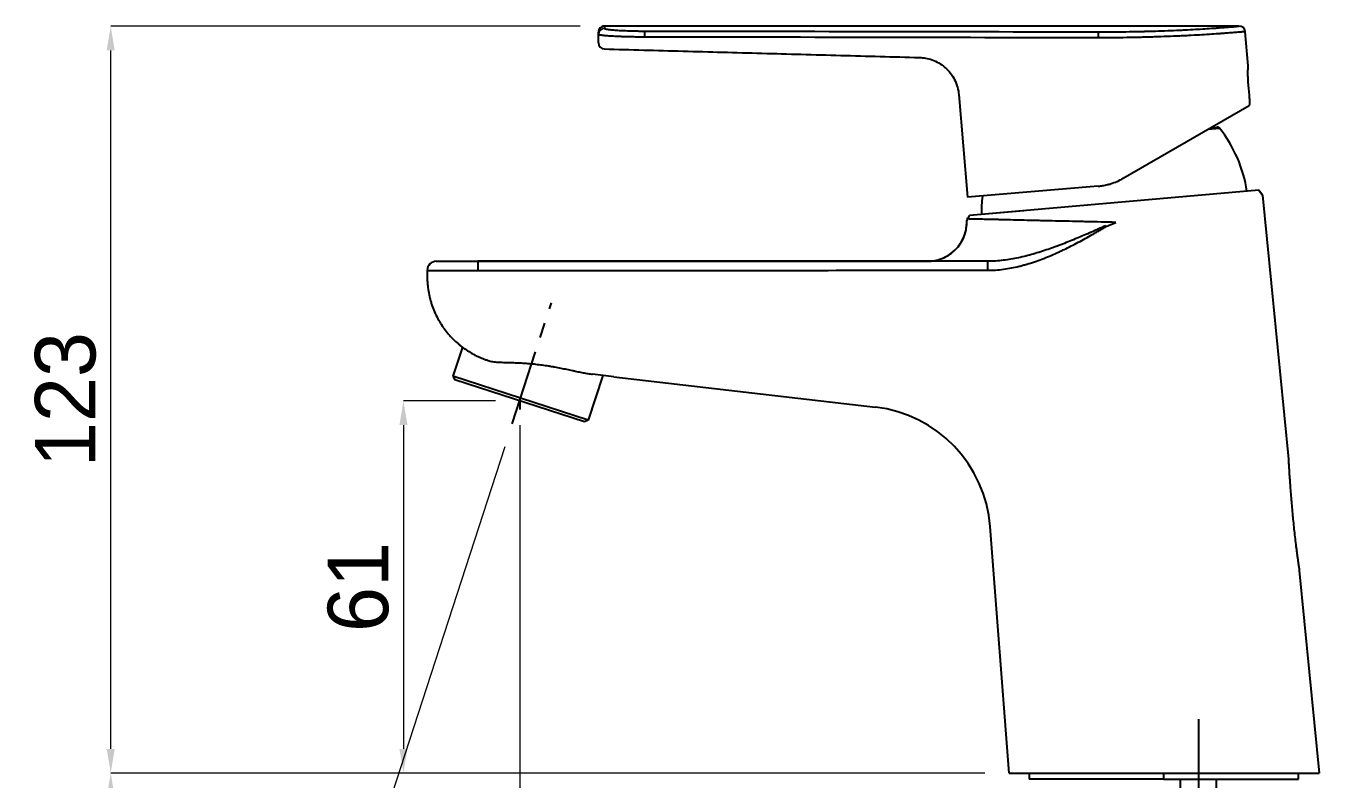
# Model space of a CAD drawing. Extents: x 0 to 790, y 0 to 579.
# Drawn here: x 344.6 to 558.2, y 257 to 381.3 of the extents above; entities that cross this region are included whole.
import ezdxf

# ---------------------------------------------------------------- set-up
doc = ezdxf.new("R2010")
doc.units = 0
doc.header["$LTSCALE"] = 10
doc.header["$MEASUREMENT"] = 0
doc.header["$PDMODE"] = 3
doc.header["$PDSIZE"] = -10
doc.linetypes.add('CENTER', pattern=[2, 1.25, -0.25, 0.25, -0.25])
doc.layers.get('0').update_dxf_attribs({"linetype": 'CONTINUOUS'})
doc.layers.get('DEFPOINTS').update_dxf_attribs({"linetype": 'CONTINUOUS'})
for name, color, linetype in [('1', 7, 'CONTINUOUS'), ('DEF_LAYER_ASSEM_MEMBER', 7, 'CONTINUOUS'), ('DEFAULT_1', 7, 'CENTER')]:
    doc.layers.add(name, color=color, linetype=linetype)
doc.styles.add('Daelim Dimension', font='')
doc.styles.get('Daelim Dimension').set_extended_font_data('나눔고딕')
doc.dimstyles.new('DEFAULT', dxfattribs={"dimscale": 2, "dimtxt": 2, "dimasz": 2, "dimexe": 0, "dimexo": 2, "dimgap": 1, "dimtad": 1, "dimdec": 0, "dimzin": 9, "dimdsep": 46, "dimtxsty": 'Daelim Dimension', "dimcen": 0.5, "dimclrd": 5, "dimclre": 5, "dimclrt": 256, "dimadec": 1, "dimazin": 0, "dimtfac": 1, "dimtdec": 0, "dimtix": 1, "dimtmove": 0, "dimatfit": 3, "dimfxl": 1, "dimtolj": 1, "dimtzin": 1, "dimlwd": 9, "dimlwe": 9, "dimarcsym": 0})

# ---------------------------------------------------------------- blocks, each defined once
blk = doc.blocks.new('*D1')
at = {"color": 5, "lineweight": 9, "ltscale": 0.5, "transparency": 16777216}
for p, q in [((422.19, 319.41), (406.99, 319.41)), ((406.99, 315.41), (406.99, 261.95)), ((503.01, 257.95), (406.99, 257.95))]:
    blk.add_line(p, q, dxfattribs=at)
at = {"color": 5, "ltscale": 0.5, "transparency": 16777216}
for points in [[(406.33, 315.41), (407.66, 315.41), (406.99, 319.41)], [(406.33, 261.95), (407.66, 261.95), (406.99, 257.95)]]:
    blk.add_solid(points, dxfattribs=at)
at = {"layer": 'DEFPOINTS', "color": 0, "ltscale": 0.5, "transparency": 16777216}
for p in [(426.19, 319.41), (406.99, 257.95), (507.01, 257.95)]:
    blk.add_point(p, dxfattribs=at)
at = {"color": 7, "lineweight": -3, "ltscale": 0.5, "transparency": 16777216, "insert": (399.55, 288.68), "char_height": 10, "attachment_point": 5, "rotation": 90, "style": 'Daelim Dimension'}
blk.add_mtext('\\A1;61', dxfattribs=at)
blk = doc.blocks.new('*D2')
at = {"color": 5, "lineweight": 9, "ltscale": 0.5, "transparency": 16777216}
for p, q in [((426.19, 315.41), (426.19, 215.73)), ((532.57, 252.95), (532.57, 215.73)), ((430.19, 215.73), (528.57, 215.73))]:
    blk.add_line(p, q, dxfattribs=at)
at = {"color": 5, "ltscale": 0.5, "transparency": 16777216}
for points in [[(430.19, 216.4), (430.19, 215.06), (426.19, 215.73)], [(528.57, 216.4), (528.57, 215.06), (532.57, 215.73)]]:
    blk.add_solid(points, dxfattribs=at)
at = {"layer": 'DEFPOINTS', "color": 0, "ltscale": 0.5, "transparency": 16777216}
for p in [(426.19, 319.41), (532.57, 256.95), (532.57, 215.73)]:
    blk.add_point(p, dxfattribs=at)
at = {"color": 7, "lineweight": -3, "ltscale": 0.5, "transparency": 16777216, "insert": (479.38, 223.17), "char_height": 10, "attachment_point": 5, "style": 'Daelim Dimension'}
blk.add_mtext('\\A1;106', dxfattribs=at)
blk = doc.blocks.new('*D3')
at = {"color": 5, "lineweight": 9, "ltscale": 0.5, "transparency": 16777216}
for p, q in [((426.19, 313.96), (426.19, 215.73)), ((423.72, 311.8), (394.15, 220.81))]:
    blk.add_line(p, q, dxfattribs=at)
blk.add_arc((426.19, 319.41), 103.68, 254.2107, 267.7893, dxfattribs=at)
at = {"color": 5, "ltscale": 0.5, "transparency": 16777216}
for points in [[(397.79, 219), (398.17, 220.28), (394.15, 220.81)], [(422.2, 216.47), (422.18, 215.14), (426.19, 215.73)]]:
    blk.add_solid(points, dxfattribs=at)
at = {"layer": 'DEFPOINTS', "color": 0, "ltscale": 0.5, "transparency": 16777216}
for p in [(431.44, 335.58), (426.19, 319.41), (426.19, 317.96), (424.95, 315.6), (404.64, 218)]:
    blk.add_point(p, dxfattribs=at)
at = {"color": 7, "lineweight": -3, "ltscale": 0.5, "transparency": 16777216, "insert": (411.18, 224.61), "char_height": 10, "attachment_point": 5, "rotation": 351, "style": 'Daelim Dimension'}
blk.add_mtext('\\A1;18.0°', dxfattribs=at)
blk = doc.blocks.new('*D4')
at = {"color": 5, "lineweight": 9, "ltscale": 0.5, "transparency": 16777216}
for p, q in [((436.19, 381.28), (358.65, 381.28)), ((358.65, 261.95), (358.65, 377.28)), ((503.01, 257.95), (358.65, 257.95))]:
    blk.add_line(p, q, dxfattribs=at)
at = {"color": 5, "ltscale": 0.5, "transparency": 16777216}
for points in [[(357.98, 377.28), (359.31, 377.28), (358.65, 381.28)], [(357.98, 261.95), (359.31, 261.95), (358.65, 257.95)]]:
    blk.add_solid(points, dxfattribs=at)
at = {"layer": 'DEFPOINTS', "color": 0, "ltscale": 0.5, "transparency": 16777216}
for p in [(358.65, 381.28), (440.19, 381.28, 0), (507.01, 257.95)]:
    blk.add_point(p, dxfattribs=at)
at = {"color": 7, "lineweight": -3, "ltscale": 0.5, "transparency": 16777216, "insert": (351.2, 319.62), "char_height": 10, "attachment_point": 5, "rotation": 90, "style": 'Daelim Dimension'}
blk.add_mtext('\\A1;123', dxfattribs=at)
blk = doc.blocks.new('*D5')
at = {"color": 5, "lineweight": 9, "ltscale": 0.5, "transparency": 16777216}
for p, q in [((503.01, 257.95), (358.65, 257.95)), ((358.65, 253.95), (358.65, 123.01)), ((505.79, 119.01), (358.65, 119.01))]:
    blk.add_line(p, q, dxfattribs=at)
at = {"color": 5, "ltscale": 0.5, "transparency": 16777216}
for points in [[(357.98, 253.95), (359.31, 253.95), (358.65, 257.95)], [(357.98, 123.01), (359.31, 123.01), (358.65, 119.01)]]:
    blk.add_solid(points, dxfattribs=at)
at = {"layer": 'DEFPOINTS', "color": 0, "ltscale": 0.5, "transparency": 16777216}
for p in [(507.01, 257.95), (358.65, 119.01), (509.79, 119.01)]:
    blk.add_point(p, dxfattribs=at)
at = {"color": 7, "lineweight": -3, "ltscale": 0.5, "transparency": 16777216, "insert": (351.2, 188.48), "char_height": 10, "attachment_point": 5, "rotation": 90, "style": 'Daelim Dimension'}
blk.add_mtext('\\A1;370', dxfattribs=at)

msp = doc.modelspace()

# ---------------------------------------------------------------- linework, layer by layer
at = {"color": 7, "linetype": 'Continuous'}
for p, q in [((548.87, 353.35), (548.28, 354.19)), ((548.87, 353.35), (553.13, 309.79)), ((500.02, 349.06), (500.46, 350)), ((412.41, 342.45), (493.52, 342.45)), ((412.41, 342.45), (493.52, 342.45)), ((410.91, 340.95), (410.91, 339.9)), ((416.72, 328.29), (415.17, 323.51)), ((415.17, 323.51), (415.49, 322.88)), ((439.91, 323.61), (437.52, 316.25)), ((441.76, 323.4), (484.94, 318.38)), ((437.52, 316.25), (436.89, 315.93)), ((507.01, 257.95), (503.89, 298.66)), ((554.93, 291.4), (558.21, 257.95))]:
    msp.add_line(p, q, dxfattribs=at)
at = {"ltscale": 0.5}
for p, q in [((437.52, 316.25), (415.17, 323.51)), ((441.76, 323.4), (438.22, 323.81)), ((426.19, 319.41), (426.19, 317.96)), ((507.01, 257.95), (558.21, 257.95))]:
    msp.add_line(p, q, dxfattribs=at)
at = {"color": 1, "linetype": 'CENTER'}
msp.add_line((538.27, 266.85), (538.27, 193.95), dxfattribs=at)
at = {"color": 7, "linetype": 'Continuous'}
for centre, radius, start, end in [((412.41, 340.95), 1.5, 90, 179.978), ((482.45, 297.02), 21.5, 4.3764, 83.3723)]:
    msp.add_arc(centre, radius, start, end, dxfattribs=at)
at = {"color": 7, "linetype": 'Continuous', "start_tangent": (1, -0.000027), "end_tangent": (-0.01449, 0.999895)}
msp.add_spline([(493.52, 342.45), (496.02, 342.95), (497.23, 343.61), (498.29, 344.54), (499.13, 345.67), (499.7, 346.93), (500.02, 349.06)], degree=3, dxfattribs=at)
at = {"color": 7, "linetype": 'Continuous'}
msp.add_open_spline([(416.72, 328.29), (416.71, 328.29), (416.7, 328.3), (416.56, 328.41), (416.45, 328.5), (416.27, 328.64), (416.2, 328.69), (416.15, 328.73), (416.15, 328.74), (416.14, 328.74), (416.13, 328.76), (416.12, 328.76), (416.1, 328.78), (416.09, 328.78), (416.09, 328.78), (416.09, 328.78), (416.09, 328.78)], degree=3, knots=[0.614317, 0.614317, 0.614317, 0.614317, 0.6248871, 0.6248871, 0.7498645, 0.7498645, 0.874842, 0.874842, 0.8904641, 0.8904641, 0.9060863, 0.9373307, 0.9373307, 0.9998194, 0.9998194, 1, 1, 1, 1], dxfattribs=at)
at = {"layer": '1', "color": 7, "linetype": 'Continuous', "lineweight": -3}
for p, q in [((546.49, 374.71), (546.01, 380.37)), ((439.19, 378.9), (439.19, 379.9)), ((498.71, 369.98), (500.16, 353.02)), ((525.87, 356.17), (546.67, 368.18)), ((539.9, 364.27), (541.76, 364.43)), ((540.36, 364.53), (541.33, 364.62)), ((521.72, 354.87), (500.16, 353.02)), ((510.32, 257.95), (510.32, 256.95)), ((532.57, 256.95), (510.32, 256.95)), ((532.57, 256.95), (532.57, 257.95)), ((532.57, 256.95), (554.82, 256.95)), ((535.27, 256.95), (535.27, 254.87)), ((541.27, 254.45), (541.27, 256.95)), ((554.82, 256.95), (554.82, 257.95))]:
    msp.add_line(p, q, dxfattribs=at)
at = {"layer": '1', "color": 7, "linetype": 'Continuous', "lineweight": -3, "extrusion": (0, -2.23874e-06, 1)}
for centre, start, end in [((440.19, 380.28, 0), 89.9836, 180), ((440.19, 378.52, 0), 180, 268.4508)]:
    msp.add_arc(centre, 1, start, end, dxfattribs=at)
at = {"layer": '1', "color": 7, "linetype": 'Continuous', "lineweight": -3}
for centre, radius, start, end in [((541.37, 364.12), 0.5, 38.4074, 95), ((524.49, 350.74), 22.04, 8.5395, 38.4074), ((524.49, 350.74), 22.04, 173.5241, 181.4605)]:
    msp.add_arc(centre, radius, start, end, dxfattribs=at)
for centre, major_axis, ratio, start_param, end_param in [((440.19, 379.9), (-1, 0), 0.998642, 4.712389, 6.283185), ((446.83, 379.48), (0.002, 1), 0.023945, 0.072074, 1.570838), ((521.76, 379.34), (0.002, 1), 0.023945, 0.076616, 1.57084), ((545.01, 380.28), (-0.09, 0.996), 1, 4.722674, 6.283164), ((520.87, 364.83), (9.64, 2.67), 1, 4.682587, 4.735172), ((419.29, 340.95), (0, -1.5), 0.017603, 3.141593, 4.711115), ((503.48, 340.95), (0, -1.5), 0.017507, 3.141593, 4.703351)]:
    msp.add_ellipse(centre, major_axis=major_axis, ratio=ratio, start_param=start_param, end_param=end_param, dxfattribs=at)
for points, knots in [([(439.19, 379.9), (439.19, 379.96), (439.19, 380.02), (439.19, 380.11), (439.19, 380.15), (439.19, 380.22), (439.19, 380.24), (439.19, 380.27), (439.19, 380.28), (439.19, 380.28)], [0, 0, 0, 0, 0.250213, 0.250213, 0.500427, 0.500427, 0.75064, 0.75064, 1, 1, 1, 1]), ([(440.19, 380.9), (440.19, 380.89), (440.2, 380.88), (440.25, 380.86), (440.31, 380.83), (440.41, 380.81), (440.51, 380.79), (440.54, 380.78), (440.61, 380.77), (440.65, 380.76), (440.78, 380.75), (440.96, 380.72), (441.18, 380.7), (441.42, 380.67), (441.55, 380.66), (441.82, 380.64), (441.97, 380.63), (442.27, 380.61), (442.59, 380.59), (442.94, 380.57), (443.21, 380.56), (443.3, 380.55), (443.49, 380.54), (443.58, 380.54), (443.87, 380.53), (444.26, 380.52), (444.67, 380.5), (445.09, 380.49), (445.3, 380.49), (445.73, 380.48), (446.17, 380.48), (446.61, 380.48), (446.83, 380.48)], [0, 0, 0, 0, 0.0625, 0.0625, 0.125, 0.1875, 0.1875, 0.21875, 0.21875, 0.25, 0.25, 0.3125, 0.375, 0.375, 0.4375, 0.4375, 0.5, 0.5, 0.5625, 0.625, 0.625, 0.65625, 0.65625, 0.6875, 0.6875, 0.75, 0.8125, 0.8125, 0.875, 0.875, 0.9375, 1, 1, 1, 1]), ([(546.01, 380.37), (546.01, 380.37), (546.01, 380.37), (546.01, 380.37), (545.97, 380.37), (545.81, 380.35), (545.7, 380.34), (545.5, 380.32), (545.44, 380.32), (545.37, 380.31), (545.32, 380.31), (545.3, 380.31), (545.18, 380.3), (545.07, 380.29), (544.72, 380.26), (544.45, 380.23), (543.85, 380.19), (543.51, 380.16), (542.94, 380.12), (542.75, 380.1), (542.44, 380.08), (542.33, 380.07), (542.17, 380.06), (542.12, 380.06), (542.01, 380.05), (541.95, 380.04), (541.45, 380.01), (540.97, 379.98), (539.97, 379.91), (539.43, 379.88), (538.31, 379.81), (537.72, 379.78), (537.02, 379.74), (536.95, 379.74), (536.79, 379.73), (536.71, 379.73), (536.47, 379.71), (536.31, 379.71), (535.83, 379.68), (535.51, 379.67), (534.51, 379.62), (533.84, 379.59), (532.44, 379.54), (531.72, 379.52), (530.62, 379.48), (530.25, 379.47), (529.78, 379.46), (529.69, 379.46), (529.5, 379.45), (529.21, 379.44), (528.93, 379.44), (527.98, 379.41), (527.21, 379.4), (525.67, 379.37), (524.89, 379.36), (523.32, 379.35), (522.53, 379.35), (521.74, 379.34)], [0, 0, 0, 0, 0.000674, 0.000674, 0.063132, 0.063132, 0.12559, 0.12559, 0.141204, 0.149012, 0.149012, 0.156819, 0.156819, 0.188048, 0.188048, 0.250506, 0.250506, 0.312963, 0.312963, 0.344192, 0.344192, 0.359807, 0.359807, 0.367614, 0.367614, 0.375421, 0.375421, 0.437879, 0.437879, 0.500337, 0.500337, 0.562795, 0.562795, 0.570602, 0.570602, 0.578409, 0.578409, 0.594024, 0.594024, 0.625253, 0.625253, 0.687711, 0.687711, 0.750169, 0.750169, 0.781397, 0.781397, 0.789205, 0.789205, 0.797012, 0.812626, 0.812626, 0.875084, 0.875084, 0.937542, 0.937542, 1, 1, 1, 1]), ([(521.76, 380.34), (522.52, 380.34), (523.28, 380.34), (524.78, 380.35), (525.53, 380.36), (527.01, 380.38), (527.75, 380.39), (528.66, 380.41), (528.94, 380.42), (529.21, 380.42), (529.39, 380.43), (529.48, 380.43), (529.93, 380.44), (530.29, 380.45), (531.34, 380.48), (532.03, 380.5), (533.37, 380.55), (534.02, 380.58), (534.97, 380.62), (535.28, 380.63), (535.74, 380.65), (535.9, 380.66), (536.12, 380.67), (536.2, 380.68), (536.35, 380.68), (536.42, 380.69), (537.09, 380.72), (537.65, 380.75), (538.73, 380.81), (539.24, 380.85), (540.2, 380.91), (540.66, 380.94), (541.14, 380.97), (541.19, 380.98), (541.3, 380.98), (541.35, 380.99), (541.5, 381), (541.6, 381.01), (541.9, 381.03), (542.09, 381.04), (542.62, 381.08), (542.95, 381.11), (543.53, 381.15), (543.78, 381.18), (544.12, 381.2), (544.22, 381.21), (544.34, 381.22), (544.36, 381.23), (544.4, 381.23), (544.47, 381.23), (544.53, 381.24), (544.71, 381.26), (544.83, 381.27), (544.97, 381.28), (545.01, 381.28), (545.01, 381.28), (545.01, 381.28), (545.01, 381.28)], [0, 0, 0, 0, 0.062473, 0.062473, 0.124947, 0.124947, 0.18742, 0.18742, 0.203039, 0.210848, 0.210848, 0.218657, 0.218657, 0.249894, 0.249894, 0.312367, 0.312367, 0.374841, 0.374841, 0.406077, 0.406077, 0.421696, 0.421696, 0.429505, 0.429505, 0.437314, 0.437314, 0.499788, 0.499788, 0.562261, 0.562261, 0.624735, 0.624735, 0.632544, 0.632544, 0.640353, 0.640353, 0.655971, 0.655971, 0.687208, 0.687208, 0.749681, 0.749681, 0.812155, 0.812155, 0.843392, 0.843392, 0.851201, 0.851201, 0.85901, 0.874628, 0.874628, 0.937102, 0.937102, 0.999575, 0.999575, 1, 1, 1, 1]), ([(446.81, 379.48), (446.55, 379.48), (446.05, 379.48), (445.55, 379.49), (445.18, 379.49), (445.06, 379.49), (444.81, 379.5), (444.69, 379.5), (444.33, 379.51), (443.87, 379.52), (443.42, 379.53), (443.09, 379.54), (442.98, 379.55), (442.76, 379.55), (442.66, 379.56), (442.35, 379.57), (441.95, 379.59), (441.58, 379.61), (441.23, 379.63), (441.07, 379.64), (440.75, 379.66), (440.6, 379.68), (440.33, 379.7), (440.07, 379.72), (439.86, 379.75), (439.72, 379.77), (439.68, 379.77), (439.59, 379.78), (439.55, 379.79), (439.45, 379.81), (439.33, 379.83), (439.25, 379.86), (439.21, 379.88), (439.19, 379.89), (439.19, 379.9)], [0, 0, 0, 0, 0.0625, 0.125, 0.125, 0.15625, 0.15625, 0.1875, 0.1875, 0.25, 0.3125, 0.3125, 0.34375, 0.34375, 0.375, 0.375, 0.4375, 0.5, 0.5, 0.5625, 0.5625, 0.625, 0.625, 0.6875, 0.75, 0.75, 0.78125, 0.78125, 0.8125, 0.8125, 0.875, 0.9375, 0.9375, 1, 1, 1, 1]), ([(439.19, 378.52), (439.19, 378.52), (439.19, 378.52), (439.19, 378.52), (439.19, 378.53), (439.19, 378.56), (439.19, 378.59), (439.19, 378.65), (439.19, 378.69), (439.19, 378.78), (439.19, 378.84), (439.19, 378.9)], [0, 0, 0, 0, 0.000967, 0.000967, 0.250725, 0.250725, 0.500484, 0.500484, 0.750242, 0.750242, 1, 1, 1, 1]), ([(492.21, 376.11), (492.55, 376.1), (493.26, 376.03), (494.34, 375.74), (495.42, 375.24), (496.45, 374.5), (497.35, 373.56), (498.06, 372.44), (498.53, 371.21), (498.68, 370.36), (498.71, 369.93)], [0, 0, 0, 0, 0.104603, 0.218071, 0.339604, 0.467768, 0.600509, 0.735286, 0.869336, 1, 1, 1, 1]), ([(546.55, 371.5), (546.54, 371.53), (546.54, 371.55), (546.54, 371.61), (546.54, 371.63), (546.53, 371.71), (546.52, 371.77), (546.51, 371.93), (546.5, 372.14), (546.49, 372.34), (546.48, 372.49), (546.48, 372.54), (546.48, 372.64), (546.47, 372.7), (546.47, 372.84), (546.46, 373.04), (546.46, 373.31), (546.46, 373.48), (546.46, 373.58), (546.46, 373.6), (546.46, 373.64), (546.46, 373.71), (546.46, 373.76), (546.46, 373.88), (546.46, 374.02), (546.47, 374.15), (546.47, 374.24), (546.47, 374.26), (546.47, 374.31), (546.47, 374.32), (546.47, 374.35), (546.48, 374.41), (546.48, 374.51), (546.48, 374.59), (546.49, 374.65), (546.49, 374.67), (546.49, 374.72), (546.49, 374.73), (546.49, 374.75), (546.49, 374.76), (546.49, 374.76)], [0, 0, 0, 0, 0.015628, 0.015628, 0.031256, 0.031256, 0.062512, 0.062512, 0.125023, 0.187535, 0.187535, 0.218791, 0.218791, 0.250046, 0.250046, 0.312558, 0.37507, 0.437581, 0.437581, 0.453209, 0.453209, 0.468837, 0.500093, 0.500093, 0.562605, 0.625116, 0.625116, 0.656372, 0.656372, 0.672, 0.672, 0.687628, 0.750139, 0.812651, 0.812651, 0.875163, 0.875163, 0.937674, 0.937674, 1, 1, 1, 1]), ([(546.67, 368.18), (546.68, 368.19), (546.69, 368.2), (546.71, 368.23), (546.71, 368.25), (546.72, 368.27), (546.72, 368.28), (546.73, 368.29), (546.73, 368.3), (546.74, 368.34), (546.74, 368.38), (546.75, 368.45), (546.75, 368.48), (546.75, 368.53), (546.76, 368.55), (546.76, 368.64), (546.76, 368.7), (546.76, 368.82), (546.76, 368.88), (546.75, 368.98), (546.75, 369.02), (546.75, 369.07), (546.75, 369.09), (546.75, 369.12), (546.75, 369.14), (546.74, 369.23), (546.74, 369.3), (546.73, 369.37)], [0, 0, 0, 0, 0.125, 0.125, 0.1875, 0.1875, 0.21875, 0.21875, 0.25, 0.25, 0.375, 0.375, 0.4375, 0.4375, 0.5, 0.5, 0.625, 0.625, 0.75, 0.75, 0.8125, 0.8125, 0.84375, 0.84375, 0.875, 0.875, 1, 1, 1, 1]), ([(523.75, 355.26), (524.12, 355.37), (524.49, 355.5), (525.19, 355.8), (525.53, 355.98), (525.87, 356.17)], [0, 0, 0, 0, 0.5, 0.5, 1, 1, 1, 1]), ([(524.65, 348.88), (523.83, 348.9), (523.03, 348.92), (521.42, 348.95), (520.63, 348.97), (519.63, 348.99), (519.44, 349), (519.14, 349), (519.04, 349.01), (518.84, 349.01), (518.35, 349.02), (517.87, 349.03), (516.71, 349.06), (515.96, 349.08), (514.48, 349.11), (513.75, 349.13), (512.69, 349.15), (512.34, 349.16), (511.91, 349.17), (511.82, 349.17), (511.65, 349.18), (511.56, 349.18), (511.3, 349.19), (511.13, 349.19), (510.29, 349.21), (509.65, 349.22), (508.4, 349.25), (507.81, 349.27), (506.67, 349.29), (506.13, 349.31), (505.55, 349.32), (505.49, 349.32), (505.36, 349.32), (505.3, 349.33), (505.11, 349.33), (504.99, 349.33), (504.62, 349.34), (504.39, 349.35), (503.72, 349.36), (503.31, 349.37), (502.55, 349.39), (502.2, 349.4), (501.74, 349.41), (501.59, 349.41), (501.42, 349.42), (501.38, 349.42), (501.32, 349.42), (501.22, 349.42), (501.13, 349.42), (500.83, 349.43), (500.64, 349.43), (500.32, 349.44), (500.21, 349.44), (500.09, 349.45), (500.03, 349.45), (500, 349.45), (500, 349.45)], [0, 0, 0, 0, 0.062499, 0.062499, 0.124998, 0.124998, 0.140623, 0.140623, 0.148435, 0.148435, 0.156248, 0.187497, 0.187497, 0.249996, 0.249996, 0.312495, 0.312495, 0.343745, 0.343745, 0.351557, 0.351557, 0.35937, 0.35937, 0.374994, 0.374994, 0.437494, 0.437494, 0.499993, 0.499993, 0.562492, 0.562492, 0.570304, 0.570304, 0.578117, 0.578117, 0.593741, 0.593741, 0.624991, 0.624991, 0.68749, 0.68749, 0.749989, 0.749989, 0.781239, 0.781239, 0.789051, 0.789051, 0.796863, 0.812488, 0.812488, 0.874987, 0.874987, 0.937486, 0.937486, 0.968736, 1, 1, 1, 1]), ([(503.46, 340.97), (503.9, 340.97), (504.34, 340.98), (505.22, 341.04), (505.65, 341.09), (506.52, 341.2), (506.95, 341.27), (507.81, 341.44), (508.24, 341.53), (508.88, 341.69), (509.09, 341.74), (509.52, 341.86), (509.73, 341.92), (510.36, 342.1), (510.78, 342.23), (512.03, 342.66), (512.85, 342.97), (514.07, 343.48), (514.48, 343.66), (515.08, 343.93), (515.28, 344.02), (515.68, 344.21), (515.88, 344.3), (516.87, 344.78), (517.65, 345.18), (518.82, 345.8), (519.21, 346.01), (519.98, 346.43), (520.36, 346.65), (520.94, 346.97), (521.13, 347.08), (521.51, 347.3), (521.7, 347.41), (522.08, 347.63), (522.27, 347.74), (522.55, 347.91), (522.65, 347.97), (522.84, 348.08), (522.93, 348.14), (523.02, 348.2)], [0, 0, 0, 0, 0.0625, 0.0625, 0.125, 0.125, 0.1875, 0.1875, 0.25, 0.25, 0.28125, 0.28125, 0.3125, 0.3125, 0.375, 0.375, 0.5, 0.5, 0.5625, 0.5625, 0.59375, 0.59375, 0.625, 0.625, 0.75, 0.75, 0.8125, 0.8125, 0.875, 0.875, 0.90625, 0.90625, 0.9375, 0.9375, 0.96875, 0.96875, 0.984375, 0.984375, 1, 1, 1, 1]), ([(522.94, 348.33), (522.85, 348.28), (522.75, 348.24), (522.55, 348.15), (522.46, 348.1), (522.16, 347.97), (521.97, 347.88), (521.38, 347.62), (520.99, 347.44), (520.2, 347.1), (519.81, 346.93), (519.02, 346.59), (518.63, 346.43), (517.44, 345.93), (516.65, 345.61), (515.65, 345.23), (515.45, 345.15), (515.05, 345), (514.84, 344.93), (514.24, 344.71), (513.84, 344.56), (512.63, 344.15), (511.82, 343.89), (510.6, 343.54), (510.19, 343.43), (509.37, 343.22), (508.96, 343.13), (508.13, 342.95), (507.72, 342.87), (506.88, 342.73), (506.46, 342.67), (505.62, 342.56), (505.2, 342.52), (504.35, 342.47), (503.92, 342.45), (503.48, 342.45)], [0, 0, 0, 0, 0.015625, 0.015625, 0.03125, 0.03125, 0.0625, 0.0625, 0.125, 0.125, 0.1875, 0.1875, 0.25, 0.25, 0.375, 0.375, 0.40625, 0.40625, 0.4375, 0.4375, 0.5, 0.5, 0.625, 0.625, 0.6875, 0.6875, 0.75, 0.75, 0.8125, 0.8125, 0.875, 0.875, 0.9375, 0.9375, 1, 1, 1, 1]), ([(503.48, 342.45), (489.45, 342.45), (475.42, 342.45), (447.36, 342.45), (433.32, 342.45), (419.29, 342.45)], [0, 0, 0, 0, 0.5, 0.5, 1, 1, 1, 1]), ([(410.91, 340.95), (410.91, 340.95), (410.93, 340.95), (410.98, 340.95), (411.02, 340.95), (411.13, 340.95), (411.19, 340.95), (411.29, 340.95), (411.31, 340.95), (411.35, 340.95), (411.38, 340.95), (411.45, 340.95), (411.49, 340.95), (411.65, 340.95), (411.88, 340.95), (412.16, 340.95), (412.39, 340.96), (412.47, 340.96), (412.59, 340.96), (412.63, 340.96), (412.71, 340.96), (412.76, 340.96), (412.97, 340.96), (413.16, 340.96), (413.54, 340.96), (413.94, 340.96), (414.38, 340.96), (414.66, 340.96), (414.75, 340.96), (414.84, 340.96), (414.9, 340.96), (414.93, 340.96), (415.07, 340.96), (415.19, 340.96), (415.55, 340.96), (416.05, 340.96), (416.56, 340.96), (416.95, 340.96), (417.08, 340.96), (417.28, 340.96), (417.35, 340.96), (417.48, 340.96), (417.55, 340.96), (417.89, 340.96), (418.44, 340.96), (418.99, 340.96), (419.26, 340.96)], [0, 0, 0, 0, 0.0625, 0.0625, 0.125, 0.125, 0.1875, 0.1875, 0.203125, 0.203125, 0.21875, 0.21875, 0.25, 0.25, 0.3125, 0.375, 0.375, 0.40625, 0.40625, 0.421875, 0.421875, 0.4375, 0.4375, 0.5, 0.5, 0.5625, 0.625, 0.625, 0.640625, 0.648437, 0.648437, 0.65625, 0.65625, 0.6875, 0.6875, 0.75, 0.8125, 0.8125, 0.84375, 0.84375, 0.859375, 0.859375, 0.875, 0.875, 0.9375, 1, 1, 1, 1]), ([(410.91, 339.9), (410.91, 339.5), (410.93, 339.1), (411, 338.31), (411.09, 337.52), (411.25, 336.75), (411.37, 336.27), (411.41, 336.12), (411.45, 335.98), (411.48, 335.88), (411.49, 335.84), (411.56, 335.6), (411.62, 335.41), (411.81, 334.85), (411.95, 334.49), (412.26, 333.77), (412.43, 333.42), (412.71, 332.9), (412.8, 332.73), (412.95, 332.48), (413, 332.4), (413.1, 332.23), (413.15, 332.15), (413.41, 331.74), (413.63, 331.43), (414.09, 330.82), (414.34, 330.53), (414.84, 329.96), (415.36, 329.42), (415.93, 328.92), (416.3, 328.62), (416.37, 328.56), (416.52, 328.44), (416.74, 328.27), (416.97, 328.1), (417.43, 327.78), (418.06, 327.38), (418.72, 327.02), (419.14, 326.82), (419.23, 326.78), (419.4, 326.7), (419.48, 326.66), (419.74, 326.55), (420.08, 326.4), (420.43, 326.27), (420.78, 326.15), (420.96, 326.09), (421.14, 326.04)], [0, 0, 0, 0, 0.0625, 0.0625, 0.125, 0.1875, 0.1875, 0.203125, 0.210937, 0.210937, 0.21875, 0.21875, 0.25, 0.25, 0.3125, 0.3125, 0.375, 0.375, 0.40625, 0.40625, 0.421875, 0.421875, 0.4375, 0.4375, 0.5, 0.5, 0.5625, 0.5625, 0.625, 0.6875, 0.6875, 0.703125, 0.703125, 0.71875, 0.75, 0.75, 0.8125, 0.875, 0.875, 0.890625, 0.890625, 0.90625, 0.90625, 0.9375, 0.96875, 0.96875, 1, 1, 1, 1]), ([(419.26, 340.96), (433.3, 340.96), (447.33, 340.96), (475.39, 340.96), (489.43, 340.97), (503.46, 340.97)], [0, 0, 0, 0, 0.5, 0.5, 1, 1, 1, 1]), ([(421.14, 326.04), (421.39, 325.96), (421.65, 325.9), (422.2, 325.82), (422.49, 325.79), (422.79, 325.79)], [0, 0, 0, 0, 0.5, 0.5, 1, 1, 1, 1]), ([(422.79, 325.79), (422.86, 325.78), (422.98, 325.78), (423.09, 325.78), (423.17, 325.78), (423.21, 325.78), (423.41, 325.77), (423.57, 325.77), (424.04, 325.76), (424.37, 325.75), (425.02, 325.73), (425.35, 325.72), (426.03, 325.69), (426.37, 325.67), (426.8, 325.64), (426.89, 325.64), (427.07, 325.63), (427.15, 325.62), (427.42, 325.6), (427.59, 325.59), (428.12, 325.54), (428.47, 325.51), (429.17, 325.43), (429.52, 325.39), (430.21, 325.3), (430.56, 325.25), (431, 325.18), (431.08, 325.16), (431.26, 325.13), (431.34, 325.12), (431.6, 325.08), (431.78, 325.05), (432.29, 324.95), (432.62, 324.89), (433.29, 324.76), (433.61, 324.69), (434.25, 324.56), (434.57, 324.49), (434.96, 324.41), (435.03, 324.39), (435.19, 324.36), (435.42, 324.31), (435.64, 324.26), (436.08, 324.17), (436.37, 324.11), (436.93, 324.01), (437.2, 323.96), (437.72, 323.87), (437.97, 323.83), (438.22, 323.81)], [0, 0, 0, 0, 0.015625, 0.023438, 0.023438, 0.03125, 0.03125, 0.0625, 0.0625, 0.125, 0.125, 0.1875, 0.1875, 0.25, 0.25, 0.265625, 0.265625, 0.28125, 0.28125, 0.3125, 0.3125, 0.375, 0.375, 0.4375, 0.4375, 0.5, 0.5, 0.515625, 0.515625, 0.53125, 0.53125, 0.5625, 0.5625, 0.625, 0.625, 0.6875, 0.6875, 0.75, 0.75, 0.765625, 0.765625, 0.78125, 0.8125, 0.8125, 0.875, 0.875, 0.9375, 0.9375, 1, 1, 1, 1])]:
    msp.add_open_spline(points, degree=3, knots=knots, dxfattribs=at)
for points, degree in [([(544.93, 381.28), (440.19, 381.28)], 1), ([(440.19, 381.28), (440.19, 381.28), (440.19, 381.16), (440.19, 380.9)], 3), ([(446.83, 380.48), (471.81, 380.43), (496.78, 380.39), (521.76, 380.34)], 3), ([(521.74, 379.34), (496.76, 379.39), (471.78, 379.44), (446.81, 379.48)], 3), ([(440.17, 377.52), (492.21, 376.11)], 1), ([(546.73, 369.37), (546.67, 370.08), (546.61, 370.79), (546.55, 371.5)], 3), ([(521.72, 354.87), (521.98, 354.89), (522.49, 354.95), (523, 355.06), (523.25, 355.12)], 3), ([(523.02, 348.2), (523, 348.24), (522.97, 348.28), (522.94, 348.33)], 3), ([(523.02, 348.2), (523.57, 348.43), (524.11, 348.65), (524.65, 348.88)], 3)]:
    msp.add_open_spline(points, degree=degree, dxfattribs=at)
at = {"layer": 'DEF_LAYER_ASSEM_MEMBER', "color": 7, "linetype": 'Continuous'}
for p, q in [((548.28, 354.19), (500.46, 350)), ((548.28, 354.19), (548.87, 353.35)), ((509.43, 350.79), (500.46, 350)), ((500.02, 349.06), (500.46, 350)), ((412.41, 342.45), (493.52, 342.45)), ((436.89, 315.93), (415.49, 322.88))]:
    msp.add_line(p, q, dxfattribs=at)
for points, start_tangent, end_tangent in [([(493.52, 342.45), (495.91, 342.91), (498.13, 344.37), (499.59, 346.61), (500.02, 349.06)], (1, -0.000027), (-0.01449, 0.999895)), ([(553.13, 309.79), (553.13, 309.77), (553.14, 309.74), (553.14, 309.68), (553.14, 309.6), (553.15, 309.51), (553.16, 309.41), (553.17, 309.18), (553.18, 308.92), (553.2, 308.65), (553.24, 308.08), (553.27, 307.49), (553.31, 306.88), (553.36, 306.26), (553.4, 305.63), (553.5, 304.37), (553.6, 303.09), (553.71, 301.8), (553.83, 300.51), (553.96, 299.22), (554.09, 297.93), (554.24, 296.65), (554.39, 295.38), (554.47, 294.76), (554.55, 294.14), (554.63, 293.54), (554.71, 292.96), (554.75, 292.68), (554.79, 292.41), (554.82, 292.16), (554.86, 291.92), (554.89, 291.72), (554.9, 291.63), (554.91, 291.55), (554.92, 291.49), (554.93, 291.44), (554.93, 291.41), (554.93, 291.4)], (-0.258819, -0.965926), (0.258819, 0.965926))]:
    msp.add_spline(points, degree=3, dxfattribs=dict(at, start_tangent=start_tangent, end_tangent=end_tangent))
at = {"layer": 'DEFAULT_1', "color": 1, "linetype": 'CENTER'}
msp.add_line((424.95, 315.6), (431.44, 335.58), dxfattribs=at)

# ---------------------------------------------------------------- dimensions: what is measured, and where the dimension line sits
at = {"color": 7, "lineweight": -3, "ltscale": 0.5}
for base, p2, text, picture, middle in [((358.65, 381.28), (440.19, 381.28, 0), '123', '*D4', (351.2, 319.62)), ((358.65, 119.01), (509.79, 119.01), '370', '*D5', (351.2, 188.48))]:
    dim = msp.add_linear_dim(base=base, p1=(507.01, 257.95), p2=p2, angle=90, text=text, dimstyle='DEFAULT', override={"dimtxt": 5, "dimclrd": 5, "dimclre": 5, "dimclrt": 7}, dxfattribs=at)
    dim.commit()
    dim.dimension.update_dxf_attribs({"geometry": picture, "text_midpoint": middle})
dim = msp.add_angular_dim_2l(base=(404.64, 218), line1=((424.95, 315.6), (431.44, 335.58)), line2=((426.19, 319.41), (426.19, 317.96)), dimstyle='DEFAULT', override={"dimtxt": 5, "dimclrd": 5, "dimclre": 5, "dimclrt": 7}, dxfattribs=at)
dim.commit()
dim.dimension.update_dxf_attribs({"geometry": '*D3', "text_midpoint": (411.18, 224.61)})
dim = msp.add_linear_dim(base=(406.99, 257.95), p1=(426.19, 319.41), p2=(507.01, 257.95), angle=90, dimstyle='DEFAULT', override={"dimtxt": 5, "dimclrd": 5, "dimclre": 5, "dimclrt": 7}, dxfattribs=at)
dim.commit()
dim.dimension.update_dxf_attribs({"geometry": '*D1', "text_midpoint": (399.55, 288.68)})
dim = msp.add_linear_dim(base=(532.57, 215.73), p1=(426.19, 319.41), p2=(532.57, 256.95), dimstyle='DEFAULT', override={"dimtxt": 5, "dimclrd": 5, "dimclre": 5, "dimclrt": 7}, dxfattribs=at)
dim.commit()
dim.dimension.update_dxf_attribs({"geometry": '*D2', "text_midpoint": (479.38, 223.17)})

doc.saveas('drawing.dxf')
